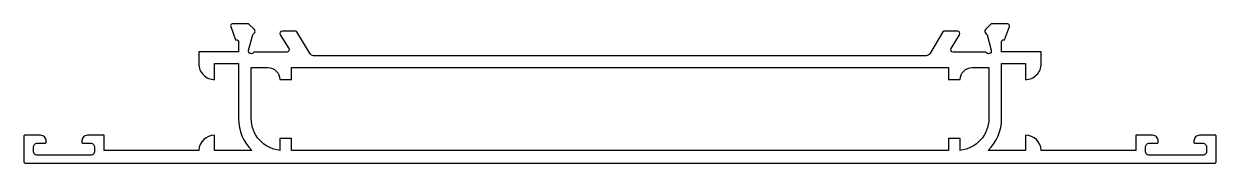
# Model space of a CAD drawing. Extents: x 625 to 775, y 665 to 683.
import ezdxf

# ---------------------------------------------------------------- set-up
doc = ezdxf.new("R2010")
doc.units = 0
doc.layers.get('0').update_dxf_attribs({"linetype": 'CONTINUOUS'})

msp = doc.modelspace()

# ---------------------------------------------------------------- linework, layer by layer
for points in [[(658.94, 681.94, 0.261413), (658.73, 682.06), (657.12, 682.06, 0.585524), (656.86, 681.6), (657.92, 679.86, -0.585524), (657.67, 679.41), (653.54, 679.41, -0.91331), (652.88, 679.65), (653.4, 681.58, -0.200652), (653.54, 681.76, 0.495226), (653.6, 682.24), (652.88, 682.96), (650.85, 682.96, 0.520567), (650.62, 682.62), (651.22, 680.96), (651.35, 680.96, -0.414214), (651.6, 680.71), (651.6, 679.46), (646.6, 679.46), (646.6, 677.96, 0.414214), (648.6, 675.96), (648.6, 677.96), (651.6, 677.96), (651.6, 671.06, 0.201566), (653.28, 667.06), (648.6, 667.06), (648.6, 668.96, 0.398751), (646.6, 667.06), (634.7, 667.06), (634.7, 668.96), (632.6, 668.96, 0.414214), (631.9, 668.26), (631.9, 668.06, 0.414214), (632, 667.96), (633, 667.96, -0.414214), (633.5, 667.46), (633.5, 666.96, -0.414214), (633, 666.46), (626.3, 666.46, -0.414214), (625.8, 666.96), (625.8, 667.46, -0.414214), (626.3, 667.96), (627.3, 667.96, 0.414214), (627.4, 668.06), (627.4, 668.26, 0.414214), (626.7, 668.96), (624.7, 668.96, 0.414214), (624.6, 668.86), (624.6, 665.66, 0.414214), (624.8, 665.46), (774.4, 665.46, 0.414214), (774.6, 665.66), (774.6, 668.86, 0.414214), (774.5, 668.96), (772.5, 668.96, 0.414214), (771.8, 668.26), (771.8, 668.06, 0.414214), (771.9, 667.96), (772.9, 667.96, -0.414214), (773.4, 667.46), (773.4, 666.96, -0.414214), (772.9, 666.46), (766.2, 666.46, -0.414214), (765.7, 666.96), (765.7, 667.46, -0.414214), (766.2, 667.96), (767.2, 667.96, 0.414214), (767.3, 668.06), (767.3, 668.26, 0.414214), (766.6, 668.96), (764.5, 668.96), (764.5, 667.06), (752.6, 667.06, 0.398748), (750.6, 668.96), (750.6, 667.06), (745.92, 667.06, 0.201566), (747.6, 671.06), (747.6, 677.96), (750.6, 677.96), (750.6, 675.96, 0.414214), (752.6, 677.96), (752.6, 679.46), (747.6, 679.46), (747.6, 680.71, -0.414214), (747.85, 680.96), (747.97, 680.96), (748.58, 682.62, 0.520567), (748.34, 682.96), (746.3, 682.96), (745.57, 682.24, 0.495226), (745.64, 681.76, -0.200652), (745.78, 681.58), (746.3, 679.65, -0.91331), (745.64, 679.41), (741.51, 679.41, -0.585524), (741.25, 679.86), (742.31, 681.6, 0.585524), (742.06, 682.06), (740.45, 682.06, 0.261413), (740.23, 681.94), (738.56, 679.2, -0.261413), (738.13, 678.96), (661.04, 678.96, -0.261413), (660.61, 679.2)], [(740.91, 668.56), (740.91, 667.06), (658.29, 667.06), (658.29, 668.56), (656.79, 668.56), (656.79, 667.06, -0.38079), (653.2, 671.06), (653.2, 677.46), (655.29, 677.46, -0.414214), (656.79, 675.96), (658.29, 675.96), (658.29, 677.46), (740.91, 677.46), (740.91, 675.95), (742.41, 675.95), (742.41, 675.96, -0.414214), (743.91, 677.46), (746, 677.46), (746, 671.06, -0.380797), (742.41, 667.06), (742.41, 668.56)]]:
    msp.add_lwpolyline(points, format="xyb", close=True)

doc.saveas('drawing.dxf')
